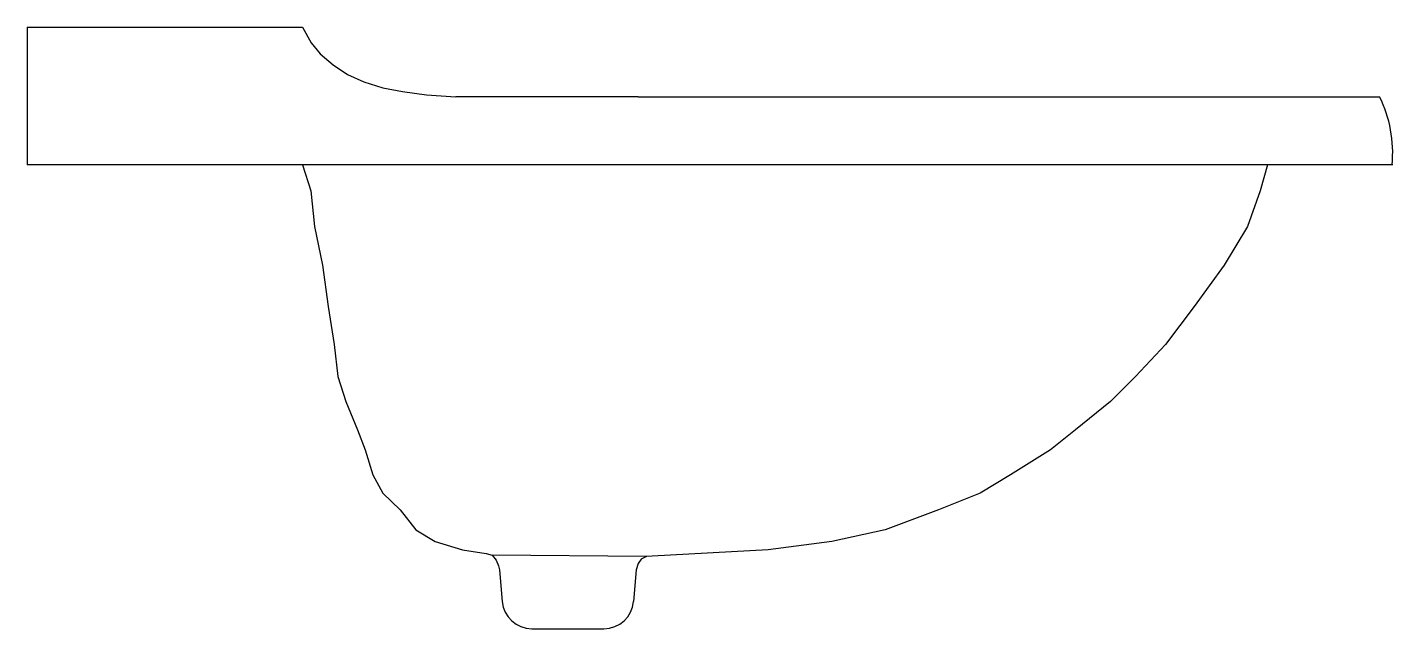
# Model space of a CAD drawing. Extents: x -841.478 to -840.988, y 499.087 to 499.303.
import ezdxf

# ---------------------------------------------------------------- set-up
doc = ezdxf.new("R2010")
doc.units = 0
doc.header["$LTSCALE"] = 50
doc.header["$MEASUREMENT"] = 0
doc.layers.add('A-PECAS', color=2, linetype='CONTINUOUS')

msp = doc.modelspace()

# ---------------------------------------------------------------- linework, layer by layer
at = {"layer": 'A-PECAS'}
for p, q in [((-841.4781578995794, 499.3028185366809), (-841.4781578995794, 499.2534359107542)), ((-841.4781578995794, 499.3028185366809), (-841.3793171600468, 499.3028185366809)), ((-841.2586346784002, 499.2778982700059), (-841.3241470420417, 499.2778982700059)), ((-841.2586346784002, 499.2778982700059), (-840.9923306521903, 499.2778982700059)), ((-841.3793171600468, 499.2534359107542), (-841.4781578995794, 499.2534359107542)), ((-840.9876022837639, 499.2534359107542), (-841.0326022837638, 499.2534359107542)), ((-841.3085024474917, 499.1078983271225), (-841.3075308336797, 499.0965628326492)), ((-841.2593595805574, 499.1078983271225), (-841.2603311943694, 499.0965628326492)), ((-841.2968838368729, 499.0867893957265), (-841.2709781911763, 499.0867893957265))]:
    msp.add_line(p, q, dxfattribs=at)
at = {"layer": 'A-PECAS', "color": 1}
for p, q in [((-841.0326022837638, 499.2534359107542), (-841.3793171600468, 499.2534359107542)), ((-841.2557491328537, 499.1127136956105), (-841.3111305834652, 499.1132078027259))]:
    msp.add_line(p, q, dxfattribs=at)
at = {"layer": 'A-PECAS'}
for points in [[(-841.3793171600468, 499.3028185366809), (-841.376153676217, 499.2972246396176), (-841.3729901246876, 499.2932407218239), (-841.3682771960256, 499.2892808635542), (-841.363135818357, 499.2858561240807), (-841.3572446601323, 499.2831805509218), (-841.3503894864373, 499.2810400861481), (-841.3433200986498, 499.2797558114482), (-841.3347511289282, 499.2785785500967), (-841.3241470420417, 499.2778982700059)], [(-841.3793171600468, 499.2534359107542), (-841.3763407908109, 499.2440772477653), (-841.3749421526871, 499.2312345161315), (-841.3721448868504, 499.2174038706034), (-841.3700469400757, 499.202585336013), (-841.3679489933008, 499.1888228905506), (-841.3665503551771, 499.1774351433129), (-841.3665503551771, 499.1774351433129), (-841.3637530997513, 499.1684448152395), (-841.3595571957909, 499.1582557651681), (-841.3567599299543, 499.1510635076756), (-841.3539626641176, 499.1420731796022), (-841.35046608963, 499.1354802706929), (-841.3441722388948, 499.1294867103667), (-841.3385777176323, 499.1222944528742), (-841.3315845478353, 499.1180989631291), (-841.3217941226123, 499.1151021829659), (-841.3132817824385, 499.1137451523843), (-841.3111305834652, 499.1132078027259), (-841.3096516334546, 499.111461404869), (-841.3088449438734, 499.1093119833013), (-841.3085024474917, 499.1078983271225)], [(-841.0326022837638, 499.2534359107542), (-841.0352295515347, 499.2440772477653), (-841.039790500762, 499.2312345161315), (-841.0481884331095, 499.2174038706034), (-841.0589857835677, 499.202585336013), (-841.0691832763941, 499.1888228905506), (-841.0799806144364, 499.1774351433129), (-841.0799806144364, 499.1774351433129), (-841.0889784044155, 499.1684448152395), (-841.1015753029367, 499.1582557651681), (-841.1105730929157, 499.1510635076756), (-841.124969551916, 499.1420731796022), (-841.135766902374, 499.1354802706929), (-841.1507632190059, 499.1294867103667), (-841.1699585018114, 499.1222944528742), (-841.1891537722012, 499.1180989631291), (-841.2119481759647, 499.1151021829659), (-841.2536500749154, 499.112851232354), (-841.2557491328537, 499.1127136956105), (-841.2576073237501, 499.1117509957413), (-841.2587084777334, 499.1102381718322), (-841.2593595805574, 499.1078983271225)]]:
    msp.add_lwpolyline(points, dxfattribs=at)
for centre, radius, start, end in [((-841.0326022837638, 499.2578185366809), 0.04500000000000028, 354.4110081033483, 26.50118333079545), ((-841.2968838368729, 499.0974754323756), 0.0106860366490526, 184.8990924537877, 270), ((-841.2709781911763, 499.0974754323756), 0.0106860366490526, 270, 355.1009075462126)]:
    msp.add_arc(centre, radius, start, end, dxfattribs=at)

doc.saveas('drawing.dxf')
